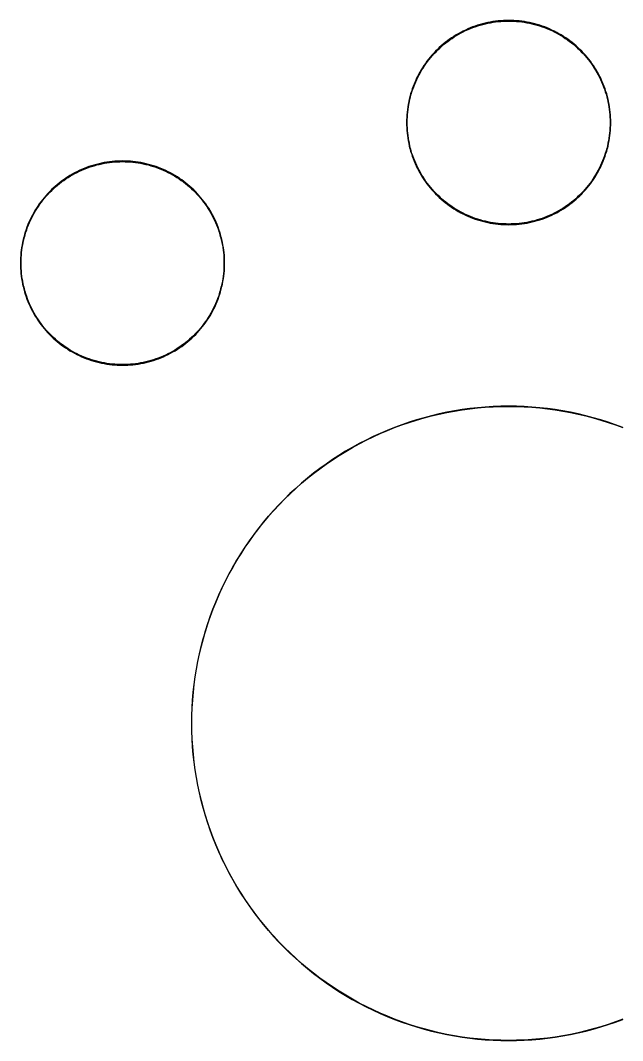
# Model space of a CAD drawing. Extents: x 6 to 66, y 0 to 129.
# Drawn here: x 28.75 to 37.77, y 84.04 to 99.32 of the extents above; entities that cross this region are included whole.
import ezdxf

# ---------------------------------------------------------------- set-up
doc = ezdxf.new("R2010")
doc.units = 0

msp = doc.modelspace()

# ---------------------------------------------------------------- linework, layer by layer
at = {"color": 34, "true_color": 0x008000}
for points in [[(36.02456, 99.31692, 0), (35.98545, 99.31539, 0), (35.94633, 99.31285, 0), (35.90721, 99.3093, 0), (35.8681, 99.30472, 0), (35.82924, 99.29914, 0), (35.8277, 99.29889, 0), (35.7891, 99.29254, 0), (35.75049, 99.28492, 0), (35.71213, 99.27629, 0), (35.67403, 99.26689, 0), (35.63619, 99.25648, 0), (35.59859, 99.24505, 0), (35.56125, 99.2326, 0), (35.52443, 99.21914, 0), (35.48785, 99.20491, 0), (35.45178, 99.18967, 0), (35.41597, 99.17342, 0), (35.38066, 99.1564, 0), (35.37928, 99.1557, 0), (35.34423, 99.13766, 0), (35.30993, 99.11861, 0), (35.27591, 99.0988, 0), (35.24263, 99.07823, 0), (35.20961, 99.05664, 0), (35.17734, 99.03428, 0), (35.1456, 99.01117, 0), (35.11462, 98.98729, 0), (35.08414, 98.9624, 0), (35.05416, 98.937, 0), (35.02521, 98.91059, 0), (34.99676, 98.88366, 0), (34.99566, 98.88257, 0), (34.96772, 98.85463, 0), (34.9408, 98.82618, 0), (34.91438, 98.79722, 0), (34.88897, 98.76725, 0), (34.86408, 98.73677, 0), (34.84022, 98.70578, 0), (34.8171, 98.67403, 0), (34.79475, 98.64177, 0), (34.77315, 98.60875, 0), (34.75259, 98.57548, 0), (34.73277, 98.54144, 0), (34.71372, 98.50715, 0), (34.69569, 98.4721, 0), (34.69498, 98.47072, 0), (34.67797, 98.43542, 0), (34.66171, 98.3996, 0), (34.64647, 98.36353, 0), (34.63225, 98.32696, 0), (34.61878, 98.29013, 0), (34.60634, 98.25279, 0), (34.59491, 98.2152, 0), (34.5845, 98.17735, 0), (34.5751, 98.13925, 0), (34.56646, 98.1009, 0), (34.55883, 98.06229, 0), (34.55249, 98.02368, 0), (34.55225, 98.02215, 0), (34.54666, 97.98329, 0), (34.54209, 97.94417, 0), (34.53853, 97.90506, 0), (34.53599, 97.86594, 0), (34.53447, 97.82682, 0), (34.53396, 97.78746, 0), (34.53447, 97.74808, 0), (34.53599, 97.70897, 0), (34.53853, 97.66985, 0), (34.54209, 97.63074, 0), (34.54666, 97.59162, 0), (34.55225, 97.55276, 0), (34.55249, 97.55123, 0), (34.55883, 97.51262, 0), (34.56646, 97.47401, 0), (34.5751, 97.43566, 0), (34.5845, 97.39756, 0), (34.59491, 97.35971, 0), (34.60634, 97.32212, 0), (34.61878, 97.28478, 0), (34.63225, 97.24795, 0), (34.64647, 97.21138, 0), (34.66171, 97.17531, 0), (34.67797, 97.13949, 0), (34.67802, 97.13939, 0), (34.69498, 97.10419, 0), (34.69569, 97.10281, 0), (34.71372, 97.06776, 0), (34.73277, 97.03347, 0), (34.75259, 96.99943, 0), (34.77315, 96.96616, 0), (34.79475, 96.93314, 0), (34.8171, 96.90088, 0), (34.84022, 96.86913, 0), (34.86408, 96.83814, 0), (34.88897, 96.80766, 0), (34.91438, 96.77769, 0), (34.9408, 96.74873, 0), (34.96772, 96.72028, 0), (34.96882, 96.71919, 0), (34.99565, 96.69236, 0), (34.99566, 96.69234, 0), (34.99676, 96.69125, 0), (35.02521, 96.66432, 0), (35.05416, 96.63791, 0), (35.08414, 96.61251, 0), (35.11462, 96.58762, 0), (35.1456, 96.56374, 0), (35.17734, 96.54063, 0), (35.20961, 96.51827, 0), (35.24263, 96.49668, 0), (35.27591, 96.47611, 0), (35.30993, 96.4563, 0), (35.34423, 96.43725, 0), (35.34561, 96.43654, 0), (35.37928, 96.41921, 0), (35.38066, 96.41851, 0), (35.41597, 96.40149, 0), (35.45178, 96.38524, 0), (35.48785, 96.37, 0), (35.52443, 96.35577, 0), (35.56125, 96.34231, 0), (35.59859, 96.32986, 0), (35.63619, 96.31843, 0), (35.67403, 96.30802, 0), (35.71213, 96.29862, 0), (35.75049, 96.28999, 0), (35.7891, 96.28237, 0), (35.78976, 96.28226, 0), (35.8277, 96.27602, 0), (35.82924, 96.27577, 0), (35.8681, 96.27019, 0), (35.90721, 96.26561, 0), (35.94633, 96.26206, 0), (35.98545, 96.25952, 0), (36.02456, 96.25799, 0), (36.06393, 96.25749, 0), (36.10329, 96.25799, 0), (36.14242, 96.25952, 0), (36.18153, 96.26206, 0), (36.22065, 96.26561, 0), (36.25977, 96.27019, 0), (36.29863, 96.27577, 0), (36.30016, 96.27602, 0), (36.33724, 96.28212, 0), (36.33876, 96.28237, 0), (36.37737, 96.28999, 0), (36.41573, 96.29862, 0), (36.45383, 96.30802, 0), (36.49167, 96.31843, 0), (36.52926, 96.32986, 0), (36.5666, 96.34231, 0), (36.60343, 96.35577, 0), (36.64, 96.37, 0), (36.67608, 96.38524, 0), (36.71188, 96.40149, 0), (36.7472, 96.41851, 0), (36.74857, 96.41921, 0), (36.78224, 96.43654, 0), (36.78363, 96.43725, 0), (36.81792, 96.4563, 0), (36.85196, 96.47611, 0), (36.88523, 96.49668, 0), (36.91825, 96.51827, 0), (36.95051, 96.54063, 0), (36.98225, 96.56374, 0), (37.01325, 96.58762, 0), (37.04372, 96.61251, 0), (37.0737, 96.63791, 0), (37.10264, 96.66432, 0), (37.1311, 96.69125, 0), (37.13221, 96.69236, 0), (37.15903, 96.71919, 0), (37.16014, 96.72028, 0), (37.18706, 96.74873, 0), (37.21347, 96.77769, 0), (37.23888, 96.80766, 0), (37.26377, 96.83814, 0), (37.28765, 96.86913, 0), (37.31076, 96.90088, 0), (37.33311, 96.93314, 0), (37.3547, 96.96616, 0), (37.37527, 96.99943, 0), (37.39509, 97.03347, 0), (37.41414, 97.06776, 0), (37.43217, 97.10281, 0), (37.43287, 97.10419, 0), (37.44984, 97.13939, 0), (37.44989, 97.13949, 0), (37.46615, 97.17531, 0), (37.48138, 97.21138, 0), (37.49561, 97.24795, 0), (37.50907, 97.28478, 0), (37.52152, 97.32212, 0), (37.53295, 97.35971, 0), (37.54337, 97.39756, 0), (37.55276, 97.43566, 0), (37.5614, 97.47401, 0), (37.56902, 97.51262, 0), (37.57537, 97.55123, 0), (37.5756, 97.55276, 0), (37.5812, 97.59162, 0), (37.58576, 97.63074, 0), (37.58932, 97.66985, 0), (37.59187, 97.70897, 0), (37.59339, 97.74808, 0), (37.5939, 97.78746, 0), (37.59339, 97.82682, 0), (37.59187, 97.86594, 0), (37.58932, 97.90506, 0), (37.58576, 97.94417, 0), (37.5812, 97.98329, 0), (37.5756, 98.02215, 0), (37.57537, 98.02368, 0), (37.56902, 98.06229, 0), (37.5614, 98.1009, 0), (37.55276, 98.13925, 0), (37.54337, 98.17735, 0), (37.53295, 98.2152, 0), (37.52152, 98.25279, 0), (37.50907, 98.29013, 0), (37.49561, 98.32696, 0), (37.48138, 98.36353, 0), (37.46615, 98.3996, 0), (37.44989, 98.43542, 0), (37.43287, 98.47072, 0), (37.43217, 98.4721, 0), (37.41414, 98.50715, 0), (37.39509, 98.54144, 0), (37.37527, 98.57548, 0), (37.3547, 98.60875, 0), (37.33311, 98.64177, 0), (37.31076, 98.67403, 0), (37.28765, 98.70578, 0), (37.26377, 98.73677, 0), (37.23888, 98.76725, 0), (37.21347, 98.79722, 0), (37.18706, 98.82618, 0), (37.16014, 98.85463, 0), (37.13219, 98.88257, 0), (37.1311, 98.88366, 0), (37.10264, 98.91059, 0), (37.0737, 98.937, 0), (37.04372, 98.9624, 0), (37.01325, 98.98729, 0), (36.98225, 99.01117, 0), (36.95051, 99.03428, 0), (36.91825, 99.05664, 0), (36.88523, 99.07823, 0), (36.85196, 99.0988, 0), (36.81792, 99.11861, 0), (36.78363, 99.13766, 0), (36.74857, 99.1557, 0), (36.7472, 99.1564, 0), (36.71188, 99.17342, 0), (36.67608, 99.18967, 0), (36.64, 99.20491, 0), (36.60343, 99.21914, 0), (36.5666, 99.2326, 0), (36.52926, 99.24505, 0), (36.49167, 99.25648, 0), (36.45383, 99.26689, 0), (36.41573, 99.27629, 0), (36.37737, 99.28492, 0), (36.33876, 99.29254, 0), (36.33724, 99.29279, 0), (36.30016, 99.29889, 0), (36.29863, 99.29914, 0), (36.25977, 99.30472, 0), (36.22065, 99.3093, 0), (36.18153, 99.31285, 0), (36.14242, 99.31539, 0), (36.10329, 99.31692, 0), (36.06393, 99.31742, 0), (36.02456, 99.31692, 0)], [(36.14242, 96.26942, 0), (36.10329, 96.2679, 0), (36.06393, 96.26739, 0), (36.02456, 96.2679, 0), (35.98545, 96.26942, 0), (35.94633, 96.27196, 0), (35.90721, 96.27552, 0), (35.8681, 96.28009, 0), (35.8298, 96.2856, 0), (35.79216, 96.29179, 0), (35.75354, 96.29941, 0), (35.7152, 96.30804, 0), (35.6771, 96.31744, 0), (35.63924, 96.32786, 0), (35.60166, 96.33929, 0), (35.56432, 96.35173, 0), (35.52749, 96.36519, 0), (35.49091, 96.37942, 0), (35.45485, 96.39466, 0), (35.41903, 96.41091, 0), (35.38388, 96.42786, 0), (35.35005, 96.44526, 0), (35.31575, 96.46431, 0), (35.28173, 96.48412, 0), (35.24845, 96.5047, 0), (35.21543, 96.52629, 0), (35.18318, 96.54864, 0), (35.15143, 96.57175, 0), (35.12044, 96.59563, 0), (35.08996, 96.62052, 0), (35.05999, 96.64592, 0), (35.03103, 96.67234, 0), (35.00258, 96.69926, 0), (34.97575, 96.72609, 0), (34.97574, 96.72611, 0), (34.94881, 96.75455, 0), (34.9224, 96.78351, 0), (34.897, 96.81348, 0), (34.87211, 96.84396, 0), (34.84823, 96.87495, 0), (34.82512, 96.9067, 0), (34.80276, 96.93896, 0), (34.78117, 96.97198, 0), (34.76059, 97.00525, 0), (34.74078, 97.03929, 0), (34.72173, 97.07358, 0), (34.70441, 97.10725, 0), (34.68739, 97.14256, 0), (34.67113, 97.17837, 0), (34.65589, 97.21444, 0), (34.64167, 97.25101, 0), (34.62821, 97.28784, 0), (34.61576, 97.32518, 0), (34.60432, 97.36277, 0), (34.59391, 97.40062, 0), (34.58452, 97.43872, 0), (34.57588, 97.47707, 0), (34.56826, 97.51568, 0), (34.56216, 97.55274, 0), (34.56216, 97.55276, 0), (34.55657, 97.59162, 0), (34.552, 97.63074, 0), (34.54844, 97.66985, 0), (34.5459, 97.70897, 0), (34.54437, 97.74808, 0), (34.54387, 97.78746, 0), (34.54437, 97.82682, 0), (34.5459, 97.86594, 0), (34.54844, 97.90506, 0), (34.552, 97.94417, 0), (34.55657, 97.98329, 0), (34.56216, 98.02215, 0), (34.56216, 98.02217, 0), (34.56826, 98.05923, 0), (34.57588, 98.09784, 0), (34.58452, 98.13619, 0), (34.59391, 98.17429, 0), (34.60432, 98.21214, 0), (34.61576, 98.24973, 0), (34.62821, 98.28707, 0), (34.64167, 98.3239, 0), (34.65589, 98.36047, 0), (34.67113, 98.39654, 0), (34.68739, 98.43235, 0), (34.70441, 98.46766, 0), (34.72173, 98.50133, 0), (34.74078, 98.53562, 0), (34.76059, 98.56966, 0), (34.78117, 98.60293, 0), (34.80276, 98.63595, 0), (34.82512, 98.66821, 0), (34.84823, 98.69996, 0), (34.87211, 98.73095, 0), (34.897, 98.76143, 0), (34.9224, 98.7914, 0), (34.94881, 98.82036, 0), (34.97574, 98.8488, 0), (35.00277, 98.87583, 0), (35.03103, 98.90257, 0), (35.05999, 98.92899, 0), (35.08996, 98.95439, 0), (35.12044, 98.97928, 0), (35.15143, 99.00316, 0), (35.18318, 99.02627, 0), (35.21543, 99.04862, 0), (35.24845, 99.07021, 0), (35.28173, 99.09079, 0), (35.31575, 99.1106, 0), (35.35005, 99.12965, 0), (35.38388, 99.14705, 0), (35.41903, 99.164, 0), (35.45485, 99.18025, 0), (35.49091, 99.19549, 0), (35.52749, 99.20972, 0), (35.56432, 99.22318, 0), (35.60166, 99.23562, 0), (35.63924, 99.24705, 0), (35.6771, 99.25747, 0), (35.7152, 99.26687, 0), (35.75354, 99.2755, 0), (35.79216, 99.28312, 0), (35.8298, 99.28931, 0), (35.8681, 99.29482, 0), (35.90721, 99.29939, 0), (35.94633, 99.30295, 0), (35.98545, 99.30549, 0), (36.02456, 99.30701, 0), (36.06393, 99.30752, 0), (36.10329, 99.30701, 0), (36.14242, 99.30549, 0), (36.18153, 99.30295, 0), (36.22065, 99.29939, 0), (36.25977, 99.29482, 0), (36.29806, 99.28931, 0), (36.3357, 99.28312, 0), (36.37431, 99.2755, 0), (36.41267, 99.26687, 0), (36.45077, 99.25747, 0), (36.48861, 99.24705, 0), (36.5262, 99.23562, 0), (36.56354, 99.22318, 0), (36.60037, 99.20972, 0), (36.63695, 99.19549, 0), (36.67302, 99.18025, 0), (36.70883, 99.164, 0), (36.74368, 99.1472, 0), (36.77781, 99.12965, 0), (36.8121, 99.1106, 0), (36.84613, 99.09079, 0), (36.87941, 99.07021, 0), (36.91243, 99.04862, 0), (36.94469, 99.02627, 0), (36.97643, 99.00316, 0), (37.00742, 98.97928, 0), (37.0379, 98.95439, 0), (37.06788, 98.92899, 0), (37.09682, 98.90257, 0), (37.12527, 98.87565, 0), (37.15211, 98.8488, 0), (37.17904, 98.82036, 0), (37.20546, 98.7914, 0), (37.23086, 98.76143, 0), (37.25576, 98.73095, 0), (37.27962, 98.69996, 0), (37.30275, 98.66821, 0), (37.3251, 98.63595, 0), (37.34669, 98.60293, 0), (37.36726, 98.56966, 0), (37.38707, 98.53562, 0), (37.40612, 98.50133, 0), (37.42345, 98.46765, 0), (37.44047, 98.43235, 0), (37.45673, 98.39654, 0), (37.47197, 98.36047, 0), (37.48619, 98.3239, 0), (37.49965, 98.28707, 0), (37.51209, 98.24973, 0), (37.52353, 98.21214, 0), (37.53394, 98.17429, 0), (37.54334, 98.13619, 0), (37.55198, 98.09784, 0), (37.5596, 98.05923, 0), (37.56579, 98.0216, 0), (37.57128, 97.98329, 0), (37.57587, 97.94417, 0), (37.57942, 97.90506, 0), (37.58196, 97.86594, 0), (37.58348, 97.82682, 0), (37.58399, 97.78746, 0), (37.58348, 97.74808, 0), (37.58196, 97.70897, 0), (37.57942, 97.66985, 0), (37.57587, 97.63074, 0), (37.57128, 97.59162, 0), (37.56579, 97.55331, 0), (37.5596, 97.51568, 0), (37.55198, 97.47707, 0), (37.54334, 97.43872, 0), (37.53394, 97.40062, 0), (37.52353, 97.36277, 0), (37.51209, 97.32518, 0), (37.49965, 97.28784, 0), (37.48619, 97.25101, 0), (37.47197, 97.21444, 0), (37.45673, 97.17837, 0), (37.44047, 97.14256, 0), (37.42345, 97.10725, 0), (37.40612, 97.07358, 0), (37.38707, 97.03929, 0), (37.36726, 97.00525, 0), (37.34669, 96.97198, 0), (37.3251, 96.93896, 0), (37.30275, 96.9067, 0), (37.27962, 96.87495, 0), (37.25576, 96.84396, 0), (37.23086, 96.81348, 0), (37.20546, 96.78351, 0), (37.17904, 96.75455, 0), (37.15211, 96.72611, 0), (37.15209, 96.72607, 0), (37.12527, 96.69926, 0), (37.09682, 96.67234, 0), (37.06788, 96.64592, 0), (37.0379, 96.62052, 0), (37.00742, 96.59563, 0), (36.97643, 96.57175, 0), (36.94469, 96.54864, 0), (36.91243, 96.52629, 0), (36.87941, 96.5047, 0), (36.84613, 96.48412, 0), (36.8121, 96.46431, 0), (36.77781, 96.44526, 0), (36.74368, 96.42771, 0), (36.70883, 96.41091, 0), (36.67302, 96.39466, 0), (36.63695, 96.37942, 0), (36.60037, 96.36519, 0), (36.56354, 96.35173, 0), (36.5262, 96.33929, 0), (36.48861, 96.32786, 0), (36.45077, 96.31744, 0), (36.41267, 96.30804, 0), (36.37431, 96.29941, 0), (36.3357, 96.29179, 0), (36.29806, 96.2856, 0), (36.25977, 96.28009, 0), (36.22065, 96.27552, 0), (36.18153, 96.27196, 0), (36.14242, 96.26942, 0)], [(31.37503, 94.61462, 0), (31.40196, 94.64307, 0), (31.42837, 94.67203, 0), (31.45377, 94.702, 0), (31.47867, 94.73248, 0), (31.50254, 94.76347, 0), (31.52566, 94.79522, 0), (31.54801, 94.82748, 0), (31.5696, 94.8605, 0), (31.59017, 94.89377, 0), (31.60998, 94.92781, 0), (31.62903, 94.9621, 0), (31.64707, 94.99715, 0), (31.64777, 94.99853, 0), (31.66479, 95.03383, 0), (31.68105, 95.06965, 0), (31.69629, 95.10572, 0), (31.71051, 95.14229, 0), (31.72397, 95.17912, 0), (31.73642, 95.21646, 0), (31.74785, 95.25405, 0), (31.75826, 95.2919, 0), (31.76766, 95.33, 0), (31.7763, 95.36835, 0), (31.78392, 95.40696, 0), (31.79027, 95.44557, 0), (31.79051, 95.4471, 0), (31.7961, 95.48596, 0), (31.80067, 95.52508, 0), (31.80422, 95.56419, 0), (31.80676, 95.60331, 0), (31.80829, 95.64242, 0), (31.8088, 95.6818, 0), (31.80829, 95.72116, 0), (31.80676, 95.76028, 0), (31.80422, 95.7994, 0), (31.80067, 95.83851, 0), (31.7961, 95.87763, 0), (31.79051, 95.91649, 0), (31.79027, 95.91802, 0), (31.78392, 95.95663, 0), (31.7763, 95.99524, 0), (31.76766, 96.03359, 0), (31.75826, 96.07169, 0), (31.74785, 96.10954, 0), (31.73642, 96.14713, 0), (31.72397, 96.18447, 0), (31.71051, 96.2213, 0), (31.69629, 96.25787, 0), (31.68105, 96.29394, 0), (31.66479, 96.32976, 0), (31.64777, 96.36506, 0), (31.64707, 96.36644, 0), (31.62974, 96.40011, 0), (31.62903, 96.40149, 0), (31.60998, 96.43578, 0), (31.59017, 96.46982, 0), (31.5696, 96.50309, 0), (31.54801, 96.53611, 0), (31.52566, 96.56837, 0), (31.50254, 96.60012, 0), (31.47867, 96.63111, 0), (31.45377, 96.66159, 0), (31.42837, 96.69156, 0), (31.40196, 96.72052, 0), (31.37503, 96.74897, 0), (31.346, 96.778, 0), (31.31755, 96.80493, 0), (31.28859, 96.83134, 0), (31.25862, 96.85674, 0), (31.22814, 96.88163, 0), (31.19715, 96.90551, 0), (31.1654, 96.92862, 0), (31.13315, 96.95098, 0), (31.10013, 96.97257, 0), (31.06685, 96.99314, 0), (31.03282, 97.01295, 0), (30.99853, 97.032, 0), (30.96347, 97.05004, 0), (30.96209, 97.05074, 0), (30.92679, 97.06776, 0), (30.89097, 97.08401, 0), (30.85491, 97.09925, 0), (30.81833, 97.11348, 0), (30.7815, 97.12694, 0), (30.74416, 97.13939, 0), (30.70657, 97.15082, 0), (30.66872, 97.16123, 0), (30.63062, 97.17063, 0), (30.59227, 97.17926, 0), (30.55366, 97.18688, 0), (30.51505, 97.19323, 0), (30.51352, 97.19348, 0), (30.47466, 97.19906, 0), (30.43555, 97.20364, 0), (30.39643, 97.20719, 0), (30.35731, 97.20973, 0), (30.3182, 97.21126, 0), (30.27883, 97.21176, 0), (30.23946, 97.21126, 0), (30.20034, 97.20973, 0), (30.16122, 97.20719, 0), (30.12211, 97.20364, 0), (30.08299, 97.19906, 0), (30.04413, 97.19348, 0), (30.0426, 97.19323, 0), (30.00399, 97.18688, 0), (29.96538, 97.17926, 0), (29.92703, 97.17063, 0), (29.88893, 97.16123, 0), (29.85108, 97.15082, 0), (29.81349, 97.13939, 0), (29.77615, 97.12694, 0), (29.73932, 97.11348, 0), (29.70275, 97.09925, 0), (29.66668, 97.08401, 0), (29.63087, 97.06776, 0), (29.59556, 97.05074, 0), (29.59418, 97.05004, 0), (29.55913, 97.032, 0), (29.52484, 97.01295, 0), (29.4908, 96.99314, 0), (29.45753, 96.97257, 0), (29.42451, 96.95098, 0), (29.39225, 96.92862, 0), (29.3605, 96.90551, 0), (29.32951, 96.88163, 0), (29.29903, 96.85674, 0), (29.26906, 96.83134, 0), (29.2401, 96.80493, 0), (29.21166, 96.778, 0), (29.21056, 96.77691, 0), (29.18262, 96.74897, 0), (29.1557, 96.72052, 0), (29.12928, 96.69156, 0), (29.10388, 96.66159, 0), (29.07899, 96.63111, 0), (29.05511, 96.60012, 0), (29.032, 96.56837, 0), (29.00965, 96.53611, 0), (28.98806, 96.50309, 0), (28.96748, 96.46982, 0), (28.94767, 96.43578, 0), (28.92862, 96.40149, 0), (28.9285, 96.40125, 0), (28.91059, 96.36644, 0), (28.90988, 96.36506, 0), (28.89286, 96.32976, 0), (28.87661, 96.29394, 0), (28.86137, 96.25787, 0), (28.84714, 96.2213, 0), (28.83368, 96.18447, 0), (28.82124, 96.14713, 0), (28.80981, 96.10954, 0), (28.79939, 96.07169, 0), (28.78999, 96.03359, 0), (28.78136, 95.99524, 0), (28.77374, 95.95663, 0), (28.76739, 95.91802, 0), (28.76715, 95.91649, 0), (28.76156, 95.87763, 0), (28.75699, 95.83851, 0), (28.75343, 95.7994, 0), (28.75089, 95.76028, 0), (28.74937, 95.72116, 0), (28.74886, 95.6818, 0), (28.74937, 95.64242, 0), (28.75089, 95.60331, 0), (28.75343, 95.56419, 0), (28.75699, 95.52508, 0), (28.76156, 95.48596, 0), (28.76715, 95.4471, 0), (28.76739, 95.44557, 0), (28.77374, 95.40696, 0), (28.78136, 95.36835, 0), (28.78999, 95.33, 0), (28.79939, 95.2919, 0), (28.80981, 95.25405, 0), (28.82124, 95.21646, 0), (28.83368, 95.17912, 0), (28.84714, 95.14229, 0), (28.86137, 95.10572, 0), (28.87661, 95.06965, 0), (28.89286, 95.03383, 0), (28.90988, 94.99853, 0), (28.91059, 94.99715, 0), (28.92862, 94.9621, 0), (28.94767, 94.92781, 0), (28.96748, 94.89377, 0), (28.98806, 94.8605, 0), (29.00965, 94.82748, 0), (29.032, 94.79522, 0), (29.05511, 94.76347, 0), (29.07899, 94.73248, 0), (29.10388, 94.702, 0), (29.12928, 94.67203, 0), (29.1557, 94.64307, 0), (29.18262, 94.61462, 0), (29.18372, 94.61353, 0), (29.21055, 94.5867, 0), (29.21056, 94.58668, 0), (29.21166, 94.58559, 0), (29.2401, 94.55866, 0), (29.26906, 94.53225, 0), (29.29903, 94.50685, 0), (29.32951, 94.48196, 0), (29.3605, 94.45808, 0), (29.39225, 94.43497, 0), (29.42451, 94.41261, 0), (29.45753, 94.39102, 0), (29.4908, 94.37045, 0), (29.52484, 94.35064, 0), (29.55913, 94.33159, 0), (29.56051, 94.33088, 0), (29.59418, 94.31355, 0), (29.59556, 94.31285, 0), (29.63087, 94.29583, 0), (29.66668, 94.27958, 0), (29.70275, 94.26434, 0), (29.73932, 94.25011, 0), (29.77615, 94.23665, 0), (29.81349, 94.2242, 0), (29.85108, 94.21277, 0), (29.88893, 94.20236, 0), (29.92703, 94.19296, 0), (29.96538, 94.18433, 0), (30.00399, 94.17671, 0), (30.00466, 94.1766, 0), (30.0426, 94.17036, 0), (30.04413, 94.17011, 0), (30.08299, 94.16453, 0), (30.12211, 94.15995, 0), (30.16122, 94.1564, 0), (30.20034, 94.15386, 0), (30.23946, 94.15233, 0), (30.27883, 94.15183, 0), (30.3182, 94.15233, 0), (30.35731, 94.15386, 0), (30.39643, 94.1564, 0), (30.43555, 94.15995, 0), (30.47466, 94.16453, 0), (30.51352, 94.17011, 0), (30.51505, 94.17036, 0), (30.55299, 94.1766, 0), (30.55366, 94.17671, 0), (30.59227, 94.18433, 0), (30.63062, 94.19296, 0), (30.66872, 94.20236, 0), (30.70657, 94.21277, 0), (30.74416, 94.2242, 0), (30.7815, 94.23665, 0), (30.81833, 94.25011, 0), (30.85491, 94.26434, 0), (30.89097, 94.27958, 0), (30.92679, 94.29583, 0), (30.96209, 94.31285, 0), (30.96347, 94.31355, 0), (30.99715, 94.33088, 0), (30.99853, 94.33159, 0), (31.03282, 94.35064, 0), (31.06685, 94.37045, 0), (31.10013, 94.39102, 0), (31.13315, 94.41261, 0), (31.1654, 94.43497, 0), (31.19715, 94.45808, 0), (31.22814, 94.48196, 0), (31.25862, 94.50685, 0), (31.28859, 94.53225, 0), (31.31755, 94.55866, 0), (31.346, 94.58559, 0), (31.37503, 94.61462, 0)], [(30.35731, 94.16376, 0), (30.3182, 94.16224, 0), (30.27883, 94.16173, 0), (30.23946, 94.16224, 0), (30.20034, 94.16376, 0), (30.16122, 94.1663, 0), (30.12211, 94.16986, 0), (30.08299, 94.17443, 0), (30.04469, 94.17994, 0), (30.00705, 94.18613, 0), (29.96845, 94.19375, 0), (29.93009, 94.20238, 0), (29.89199, 94.21178, 0), (29.85415, 94.2222, 0), (29.81655, 94.23363, 0), (29.77922, 94.24607, 0), (29.74239, 94.25953, 0), (29.70581, 94.27376, 0), (29.66974, 94.289, 0), (29.63393, 94.30525, 0), (29.59893, 94.32212, 0), (29.56495, 94.3396, 0), (29.53066, 94.35865, 0), (29.49662, 94.37846, 0), (29.46335, 94.39904, 0), (29.43033, 94.42063, 0), (29.39807, 94.44298, 0), (29.36632, 94.46609, 0), (29.33533, 94.48997, 0), (29.30485, 94.51486, 0), (29.27488, 94.54026, 0), (29.24593, 94.56668, 0), (29.21748, 94.5936, 0), (29.19063, 94.62045, 0), (29.16371, 94.64889, 0), (29.13729, 94.67785, 0), (29.11189, 94.70782, 0), (29.087, 94.7383, 0), (29.06313, 94.76929, 0), (29.04001, 94.80104, 0), (29.01766, 94.8333, 0), (28.99607, 94.86632, 0), (28.9755, 94.89959, 0), (28.95568, 94.93363, 0), (28.93663, 94.96792, 0), (28.91915, 95.00189, 0), (28.90229, 95.0369, 0), (28.88603, 95.07271, 0), (28.87079, 95.10878, 0), (28.85657, 95.14535, 0), (28.8431, 95.18218, 0), (28.83066, 95.21952, 0), (28.81923, 95.25711, 0), (28.80881, 95.29496, 0), (28.79942, 95.33306, 0), (28.79078, 95.37141, 0), (28.78316, 95.41002, 0), (28.77697, 95.44766, 0), (28.77146, 95.48596, 0), (28.76689, 95.52508, 0), (28.76334, 95.56419, 0), (28.7608, 95.60331, 0), (28.75927, 95.64242, 0), (28.75876, 95.6818, 0), (28.75927, 95.72116, 0), (28.7608, 95.76028, 0), (28.76334, 95.7994, 0), (28.76689, 95.83851, 0), (28.77146, 95.87763, 0), (28.77697, 95.91593, 0), (28.78316, 95.95357, 0), (28.79078, 95.99218, 0), (28.79942, 96.03053, 0), (28.80881, 96.06863, 0), (28.81923, 96.10648, 0), (28.83066, 96.14407, 0), (28.8431, 96.18141, 0), (28.85657, 96.21824, 0), (28.87079, 96.25481, 0), (28.88603, 96.29088, 0), (28.90229, 96.32669, 0), (28.91915, 96.3617, 0), (28.93663, 96.39567, 0), (28.95568, 96.42996, 0), (28.9755, 96.464, 0), (28.99607, 96.49727, 0), (29.01766, 96.53029, 0), (29.04001, 96.56255, 0), (29.06313, 96.5943, 0), (29.087, 96.62529, 0), (29.11189, 96.65577, 0), (29.13729, 96.68574, 0), (29.16371, 96.7147, 0), (29.19063, 96.74314, 0), (29.21748, 96.76999, 0), (29.24593, 96.79691, 0), (29.27488, 96.82333, 0), (29.30485, 96.84873, 0), (29.33533, 96.87362, 0), (29.36632, 96.8975, 0), (29.39807, 96.92061, 0), (29.43033, 96.94296, 0), (29.46335, 96.96455, 0), (29.49662, 96.98513, 0), (29.53066, 97.00494, 0), (29.56495, 97.02399, 0), (29.59893, 97.04147, 0), (29.63393, 97.05834, 0), (29.66974, 97.07459, 0), (29.70581, 97.08983, 0), (29.74239, 97.10406, 0), (29.77922, 97.11752, 0), (29.81655, 97.12996, 0), (29.85415, 97.14139, 0), (29.89199, 97.15181, 0), (29.93009, 97.16121, 0), (29.96845, 97.16984, 0), (30.00705, 97.17746, 0), (30.04469, 97.18365, 0), (30.08299, 97.18916, 0), (30.12211, 97.19373, 0), (30.16122, 97.19729, 0), (30.20034, 97.19983, 0), (30.23946, 97.20135, 0), (30.27883, 97.20186, 0), (30.3182, 97.20135, 0), (30.35731, 97.19983, 0), (30.39643, 97.19729, 0), (30.43555, 97.19373, 0), (30.47466, 97.18916, 0), (30.51296, 97.18365, 0), (30.5506, 97.17746, 0), (30.58921, 97.16984, 0), (30.62756, 97.16121, 0), (30.66566, 97.15181, 0), (30.70351, 97.14139, 0), (30.7411, 97.12996, 0), (30.77844, 97.11752, 0), (30.81527, 97.10406, 0), (30.85184, 97.08983, 0), (30.88791, 97.07459, 0), (30.92373, 97.05834, 0), (30.95872, 97.04147, 0), (30.9927, 97.02399, 0), (31.02699, 97.00494, 0), (31.06103, 96.98513, 0), (31.0943, 96.96455, 0), (31.12732, 96.94296, 0), (31.15958, 96.92061, 0), (31.19133, 96.8975, 0), (31.22232, 96.87362, 0), (31.2528, 96.84873, 0), (31.28277, 96.82333, 0), (31.31173, 96.79691, 0), (31.33999, 96.77017, 0), (31.36702, 96.74314, 0), (31.39394, 96.7147, 0), (31.42036, 96.68574, 0), (31.44576, 96.65577, 0), (31.47065, 96.62529, 0), (31.49453, 96.5943, 0), (31.51764, 96.56255, 0), (31.53999, 96.53029, 0), (31.56158, 96.49727, 0), (31.58216, 96.464, 0), (31.60197, 96.42996, 0), (31.62102, 96.39567, 0), (31.6385, 96.36169, 0), (31.65537, 96.32669, 0), (31.67162, 96.29088, 0), (31.68686, 96.25481, 0), (31.70109, 96.21824, 0), (31.71455, 96.18141, 0), (31.727, 96.14407, 0), (31.73843, 96.10648, 0), (31.74884, 96.06863, 0), (31.75824, 96.03053, 0), (31.76687, 95.99218, 0), (31.77449, 95.95357, 0), (31.78068, 95.91593, 0), (31.78619, 95.87763, 0), (31.79076, 95.83851, 0), (31.79432, 95.7994, 0), (31.79686, 95.76028, 0), (31.79838, 95.72116, 0), (31.79889, 95.6818, 0), (31.79838, 95.64242, 0), (31.79686, 95.60331, 0), (31.79432, 95.56419, 0), (31.79076, 95.52508, 0), (31.78619, 95.48596, 0), (31.78068, 95.44766, 0), (31.77449, 95.41002, 0), (31.76687, 95.37141, 0), (31.75824, 95.33306, 0), (31.74884, 95.29496, 0), (31.73843, 95.25711, 0), (31.727, 95.21952, 0), (31.71455, 95.18218, 0), (31.70109, 95.14535, 0), (31.68686, 95.10878, 0), (31.67162, 95.07271, 0), (31.65537, 95.0369, 0), (31.6385, 95.0019, 0), (31.62102, 94.96792, 0), (31.60197, 94.93363, 0), (31.58216, 94.89959, 0), (31.56158, 94.86632, 0), (31.53999, 94.8333, 0), (31.51764, 94.80104, 0), (31.49453, 94.76929, 0), (31.47065, 94.7383, 0), (31.44576, 94.70782, 0), (31.42036, 94.67785, 0), (31.39394, 94.64889, 0), (31.36702, 94.62045, 0), (31.36701, 94.62043, 0), (31.34018, 94.5936, 0), (31.31173, 94.56668, 0), (31.28277, 94.54026, 0), (31.2528, 94.51486, 0), (31.22232, 94.48997, 0), (31.19133, 94.46609, 0), (31.15958, 94.44298, 0), (31.12732, 94.42063, 0), (31.0943, 94.39904, 0), (31.06103, 94.37846, 0), (31.02699, 94.35865, 0), (30.9927, 94.3396, 0), (30.95872, 94.32212, 0), (30.92373, 94.30525, 0), (30.88791, 94.289, 0), (30.85184, 94.27376, 0), (30.81527, 94.25953, 0), (30.77844, 94.24607, 0), (30.7411, 94.23363, 0), (30.70351, 94.2222, 0), (30.66566, 94.21178, 0), (30.62756, 94.20238, 0), (30.58921, 94.19375, 0), (30.5506, 94.18613, 0), (30.51296, 94.17994, 0), (30.47466, 94.17443, 0), (30.43555, 94.16986, 0), (30.39643, 94.1663, 0), (30.35731, 94.16376, 0)]]:
    msp.add_polyline3d(points, close=True, dxfattribs=at)
for points in [[(37.77373, 93.22047, 0), (37.66452, 93.26111, 0), (37.55429, 93.29896, 0), (37.44328, 93.33426, 0), (37.33128, 93.36678, 0), (37.2185, 93.39649, 0), (37.10496, 93.42342, 0), (36.99092, 93.44755, 0), (36.87636, 93.46888, 0), (36.87597, 93.46895, 0), (36.87595, 93.46895, 0), (36.7613, 93.48743, 0), (36.76091, 93.48749, 0), (36.64533, 93.50298, 0), (36.52951, 93.51594, 0), (36.41343, 93.52584, 0), (36.2971, 93.53296, 0), (36.18052, 93.53727, 0), (36.06393, 93.5388, 0), (35.94733, 93.53727, 0), (35.94733, 93.53727, 0), (35.83076, 93.53296, 0), (35.71443, 93.52584, 0), (35.59835, 93.51594, 0), (35.48252, 93.50298, 0), (35.36696, 93.48749, 0), (35.36656, 93.48743, 0), (35.25191, 93.46895, 0), (35.25189, 93.46895, 0), (35.2515, 93.46888, 0), (35.13695, 93.44755, 0), (35.0229, 93.42342, 0), (34.90936, 93.39649, 0), (34.79659, 93.36678, 0), (34.68457, 93.33426, 0), (34.57356, 93.29896, 0), (34.46334, 93.26111, 0), (34.35412, 93.22047, 0), (34.24566, 93.17704, 0), (34.13873, 93.13132, 0), (34.03255, 93.0828, 0), (33.9279, 93.0315, 0), (33.92754, 93.03132, 0), (33.82392, 92.97772, 0), (33.72181, 92.92133, 0), (33.62122, 92.86266, 0), (33.52191, 92.8017, 0), (33.42412, 92.73795, 0), (33.32811, 92.67216, 0), (33.23362, 92.60383, 0), (33.14091, 92.53322, 0), (33.04972, 92.46032, 0), (32.96056, 92.38539, 0), (32.87319, 92.30818, 0), (32.78785, 92.22868, 0), (32.70429, 92.1474, 0), (32.704, 92.14712, 0), (32.62272, 92.06355, 0), (32.54323, 91.97821, 0), (32.466, 91.89083, 0), (32.39108, 91.80168, 0), (32.31818, 91.71049, 0), (32.24757, 91.61778, 0), (32.17924, 91.52329, 0), (32.11346, 91.42728, 0), (32.0497, 91.32949, 0), (31.98874, 91.23018, 0), (31.93007, 91.12959, 0), (31.87368, 91.02748, 0), (31.8735, 91.02713, 0), (31.82009, 90.92385, 0), (31.81991, 90.9235, 0), (31.7686, 90.81885, 0), (31.72009, 90.71268, 0), (31.67437, 90.60574, 0), (31.63093, 90.49729, 0), (31.59029, 90.38807, 0), (31.55245, 90.27783, 0), (31.51714, 90.16683, 0), (31.48463, 90.05482, 0), (31.45491, 89.94204, 0), (31.42799, 89.8285, 0), (31.40386, 89.71446, 0), (31.40379, 89.71407, 0), (31.38252, 89.5999, 0), (31.38246, 89.59951, 0), (31.38246, 89.59949, 0), (31.36398, 89.48484, 0), (31.36391, 89.48445, 0), (31.34842, 89.36888, 0), (31.33547, 89.25306, 0), (31.32556, 89.13698, 0), (31.31845, 89.02064, 0), (31.31413, 88.90406, 0), (31.31261, 88.78747, 0), (31.31413, 88.67089, 0), (31.31845, 88.5543, 0), (31.32556, 88.43797, 0), (31.33547, 88.32189, 0), (31.34842, 88.20607, 0), (31.36391, 88.0905, 0), (31.36398, 88.0901, 0), (31.38252, 87.97504, 0), (31.40386, 87.86049, 0), (31.42799, 87.74644, 0), (31.45491, 87.6329, 0), (31.48463, 87.52013, 0), (31.51714, 87.40811, 0), (31.55245, 87.29712, 0), (31.59029, 87.18688, 0), (31.63093, 87.07766, 0), (31.67437, 86.9692, 0), (31.72009, 86.86227, 0), (31.7686, 86.7561, 0), (31.76878, 86.75574, 0), (31.81991, 86.65145, 0), (31.82009, 86.65109, 0), (31.87368, 86.54746, 0), (31.93007, 86.44535, 0), (31.98874, 86.34477, 0), (32.0497, 86.24546, 0), (32.11346, 86.14767, 0), (32.17924, 86.05165, 0), (32.24757, 85.95717, 0), (32.31818, 85.86446, 0), (32.39108, 85.77327, 0), (32.466, 85.68412, 0), (32.54323, 85.59674, 0), (32.62272, 85.5114, 0), (32.704, 85.42783, 0), (32.70429, 85.42755, 0), (32.78785, 85.34627, 0), (32.87319, 85.26677, 0), (32.96056, 85.18955, 0), (33.04972, 85.11462, 0), (33.14091, 85.04172, 0), (33.23362, 84.97111, 0), (33.32811, 84.90279, 0), (33.42412, 84.837, 0), (33.52191, 84.77325, 0), (33.62122, 84.71229, 0), (33.72181, 84.65361, 0), (33.82392, 84.59722, 0), (33.82427, 84.59704, 0), (33.92754, 84.54363, 0), (33.9279, 84.54345, 0), (34.03255, 84.49214, 0), (34.13873, 84.44363, 0), (34.24566, 84.39791, 0), (34.35412, 84.35447, 0), (34.46334, 84.31383, 0), (34.57356, 84.27599, 0), (34.68457, 84.24068, 0), (34.79659, 84.20817, 0), (34.90936, 84.17845, 0), (35.0229, 84.15153, 0), (35.13695, 84.1274, 0), (35.2515, 84.10606, 0), (35.36656, 84.08752, 0), (35.36696, 84.08746, 0), (35.48252, 84.07196, 0), (35.59835, 84.05901, 0), (35.71443, 84.0491, 0), (35.83076, 84.04199, 0), (35.94733, 84.03767, 0), (36.06393, 84.03615, 0), (36.18052, 84.03767, 0), (36.2971, 84.04199, 0), (36.41343, 84.0491, 0), (36.52951, 84.05901, 0), (36.64533, 84.07196, 0), (36.76091, 84.08746, 0), (36.7613, 84.08752, 0), (36.87636, 84.10606, 0), (36.99092, 84.1274, 0), (37.10496, 84.15153, 0), (37.2185, 84.17845, 0), (37.33128, 84.20817, 0), (37.44328, 84.24068, 0), (37.55429, 84.27599, 0), (37.66452, 84.31383, 0), (37.77373, 84.35447, 0)], [(37.77295, 84.35689, 0), (37.66373, 84.31625, 0), (37.5535, 84.2784, 0), (37.4425, 84.2431, 0), (37.33048, 84.21058, 0), (37.2177, 84.18087, 0), (37.10418, 84.15394, 0), (36.99013, 84.12981, 0), (36.87558, 84.10848, 0), (36.76093, 84.09, 0), (36.76091, 84.09, 0), (36.64533, 84.0745, 0), (36.52951, 84.06155, 0), (36.41343, 84.05164, 0), (36.2971, 84.04453, 0), (36.2971, 84.04453, 0), (36.18052, 84.04021, 0), (36.06393, 84.03869, 0), (35.94733, 84.04021, 0), (35.83076, 84.04453, 0), (35.71443, 84.05164, 0), (35.59835, 84.06155, 0), (35.48252, 84.0745, 0), (35.36696, 84.09, 0), (35.36694, 84.09, 0), (35.25229, 84.10848, 0), (35.13773, 84.12981, 0), (35.02369, 84.15394, 0), (34.91015, 84.18087, 0), (34.79737, 84.21058, 0), (34.68536, 84.2431, 0), (34.57436, 84.2784, 0), (34.46412, 84.31625, 0), (34.3549, 84.35689, 0), (34.24645, 84.40032, 0), (34.13951, 84.44604, 0), (34.03334, 84.49456, 0), (33.92873, 84.54584, 0), (33.82541, 84.59928, 0), (33.72331, 84.65567, 0), (33.62272, 84.71434, 0), (33.52341, 84.7753, 0), (33.42562, 84.83905, 0), (33.32961, 84.90484, 0), (33.23512, 84.97317, 0), (33.14241, 85.04378, 0), (33.05122, 85.11668, 0), (32.96206, 85.19161, 0), (32.87469, 85.26882, 0), (32.78935, 85.34832, 0), (32.70606, 85.42932, 0), (32.62478, 85.51289, 0), (32.54528, 85.59823, 0), (32.46806, 85.68561, 0), (32.39313, 85.77476, 0), (32.32024, 85.86595, 0), (32.24962, 85.95866, 0), (32.1813, 86.05315, 0), (32.11551, 86.14916, 0), (32.05176, 86.24695, 0), (31.9908, 86.34626, 0), (31.93212, 86.44685, 0), (31.87574, 86.54896, 0), (31.82221, 86.65246, 0), (31.77101, 86.75688, 0), (31.7225, 86.86305, 0), (31.67678, 86.96999, 0), (31.63335, 87.07845, 0), (31.59271, 87.18767, 0), (31.55486, 87.2979, 0), (31.51955, 87.4089, 0), (31.48704, 87.52091, 0), (31.45732, 87.63369, 0), (31.4304, 87.74723, 0), (31.40627, 87.86127, 0), (31.385, 87.97544, 0), (31.38493, 87.97583, 0), (31.36646, 88.09048, 0), (31.36646, 88.0905, 0), (31.35096, 88.20607, 0), (31.33801, 88.32189, 0), (31.3281, 88.43797, 0), (31.32099, 88.5543, 0), (31.31667, 88.67089, 0), (31.31515, 88.78747, 0), (31.31667, 88.90406, 0), (31.32099, 89.02064, 0), (31.3281, 89.13698, 0), (31.33801, 89.25306, 0), (31.35094, 89.36874, 0), (31.35096, 89.36888, 0), (31.36646, 89.48445, 0), (31.36646, 89.48447, 0), (31.38493, 89.59912, 0), (31.40627, 89.71367, 0), (31.4304, 89.82772, 0), (31.45732, 89.94126, 0), (31.48704, 90.05403, 0), (31.51955, 90.16605, 0), (31.55486, 90.27704, 0), (31.59271, 90.38728, 0), (31.63335, 90.4965, 0), (31.67678, 90.60496, 0), (31.7225, 90.71189, 0), (31.77101, 90.81806, 0), (31.8223, 90.92267, 0), (31.87574, 91.02599, 0), (31.93212, 91.1281, 0), (31.9908, 91.22868, 0), (32.05176, 91.328, 0), (32.11551, 91.42579, 0), (32.1813, 91.5218, 0), (32.24962, 91.61629, 0), (32.32024, 91.709, 0), (32.39313, 91.80018, 0), (32.46806, 91.88934, 0), (32.54528, 91.97671, 0), (32.62478, 92.06206, 0), (32.70606, 92.14562, 0), (32.78935, 92.22662, 0), (32.87469, 92.30612, 0), (32.96206, 92.38334, 0), (33.05122, 92.45827, 0), (33.14241, 92.53117, 0), (33.23512, 92.60178, 0), (33.32961, 92.67011, 0), (33.42562, 92.73589, 0), (33.52341, 92.79965, 0), (33.62272, 92.86061, 0), (33.72331, 92.91928, 0), (33.82541, 92.97567, 0), (33.92869, 93.02908, 0), (34.03334, 93.08039, 0), (34.13951, 93.1289, 0), (34.24645, 93.17462, 0), (34.3549, 93.21806, 0), (34.46412, 93.2587, 0), (34.57436, 93.29654, 0), (34.68536, 93.33185, 0), (34.79737, 93.36436, 0), (34.91015, 93.39408, 0), (35.02369, 93.421, 0), (35.13773, 93.44513, 0), (35.25229, 93.46647, 0), (35.36706, 93.48496, 0), (35.48252, 93.50044, 0), (35.59835, 93.5134, 0), (35.71443, 93.5233, 0), (35.83076, 93.53042, 0), (35.94733, 93.53473, 0), (36.06393, 93.53626, 0), (36.18052, 93.53473, 0), (36.2971, 93.53042, 0), (36.41343, 93.5233, 0), (36.52951, 93.5134, 0), (36.64533, 93.50044, 0), (36.76069, 93.48498, 0), (36.87558, 93.46647, 0), (36.99013, 93.44513, 0), (37.10418, 93.421, 0), (37.2177, 93.39408, 0), (37.33048, 93.36436, 0), (37.4425, 93.33185, 0), (37.5535, 93.29654, 0), (37.66373, 93.2587, 0), (37.77295, 93.21806, 0)]]:
    msp.add_polyline3d(points, dxfattribs=at)

doc.saveas('drawing.dxf')
